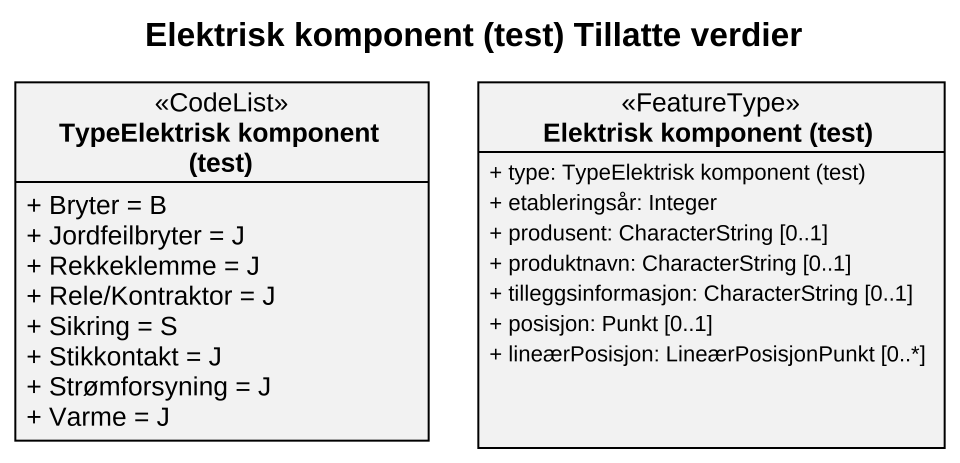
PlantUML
@startuml
title Elektrisk komponent (test) Tillatte verdier
hide circle
hide empty members
skinparam classAttributeIconSize 0
class "TypeElektrisk komponent (test)" as TypeElektrisk_komponent_test <<CodeList>> {
  + Bryter = B
  + Jordfeilbryter = J
  + Rekkeklemme = J
  + Rele/Kontraktor = J
  + Sikring = S
  + Stikkontakt = J
  + Strømforsyning = J
  + Varme = J
}
class "Elektrisk komponent (test)" as Elektrisk_komponent_test <<FeatureType>> {
  {field} + type: TypeElektrisk komponent (test)
  + etableringsår: Integer
  + produsent: CharacterString [0..1]
  + produktnavn: CharacterString [0..1]
  + tilleggsinformasjon: CharacterString [0..1]
  + posisjon: Punkt [0..1]
  + lineærPosisjon: LineærPosisjonPunkt [0..*]
}
@enduml
